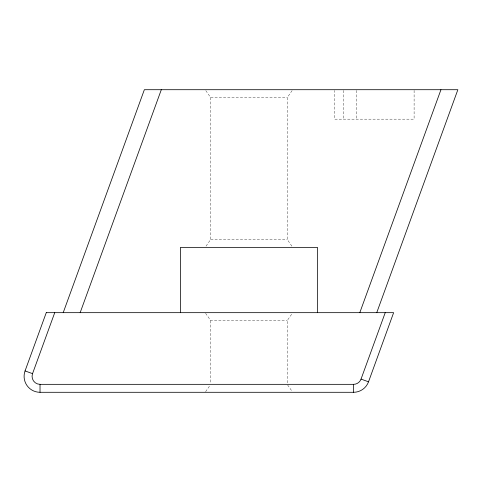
<?xml version="1.0" encoding="UTF-8"?>
<svg xmlns="http://www.w3.org/2000/svg" width="482" height="482" viewBox="0 0 482 482"><rect width="100%" height="100%" fill="white"/><g stroke="black" fill="none" stroke-linecap="round" stroke-linejoin="round"><path stroke-width="0.36" stroke-dasharray="2.41 1.81" d="M291.899 246.145L287.182 239.409L287.182 97.665L292.327 90.315M206.025 246.145L210.736 239.409L210.736 97.665L205.597 90.315M205.597 391.685L210.309 384.943M287.182 382.835L287.182 320.632L292.327 313.282M210.736 97.665L287.182 97.665M210.736 239.409L287.182 239.409M205.597 313.282L210.736 320.632L287.182 320.632M287.615 384.943L292.327 391.685M414.104 90.441L414.104 119.168L334.526 119.168L334.526 90.441M356.294 90.441L356.294 119.168M343.268 90.441L343.268 119.168M210.736 320.632L210.736 382.835"/><path stroke-width="0.72" d="M46.332 312.667L393.625 312.667L368.525 381.816A15.924 15.924 0 0 1 353.559 392.294L40.024 392.294A15.924 15.924 0 0 1 25.058 370.923L46.26 312.667M40.024 392.294L40.024 384.335A7.965 7.965 0 0 1 32.541 373.646L54.737 312.667M63.208 312.667L144.359 89.706L457.864 89.706L376.749 312.667M80.157 312.667L161.307 89.706M359.801 312.667L440.952 89.706M40.024 384.335L353.559 384.335A7.965 7.965 0 0 0 361.042 379.093L385.22 312.667M361.042 379.093L368.525 381.816M25.058 370.923L32.541 373.646M353.559 384.335L353.559 392.294M317.445 312.667L317.445 247.368L180.479 247.368L180.479 312.667"/></g></svg>
